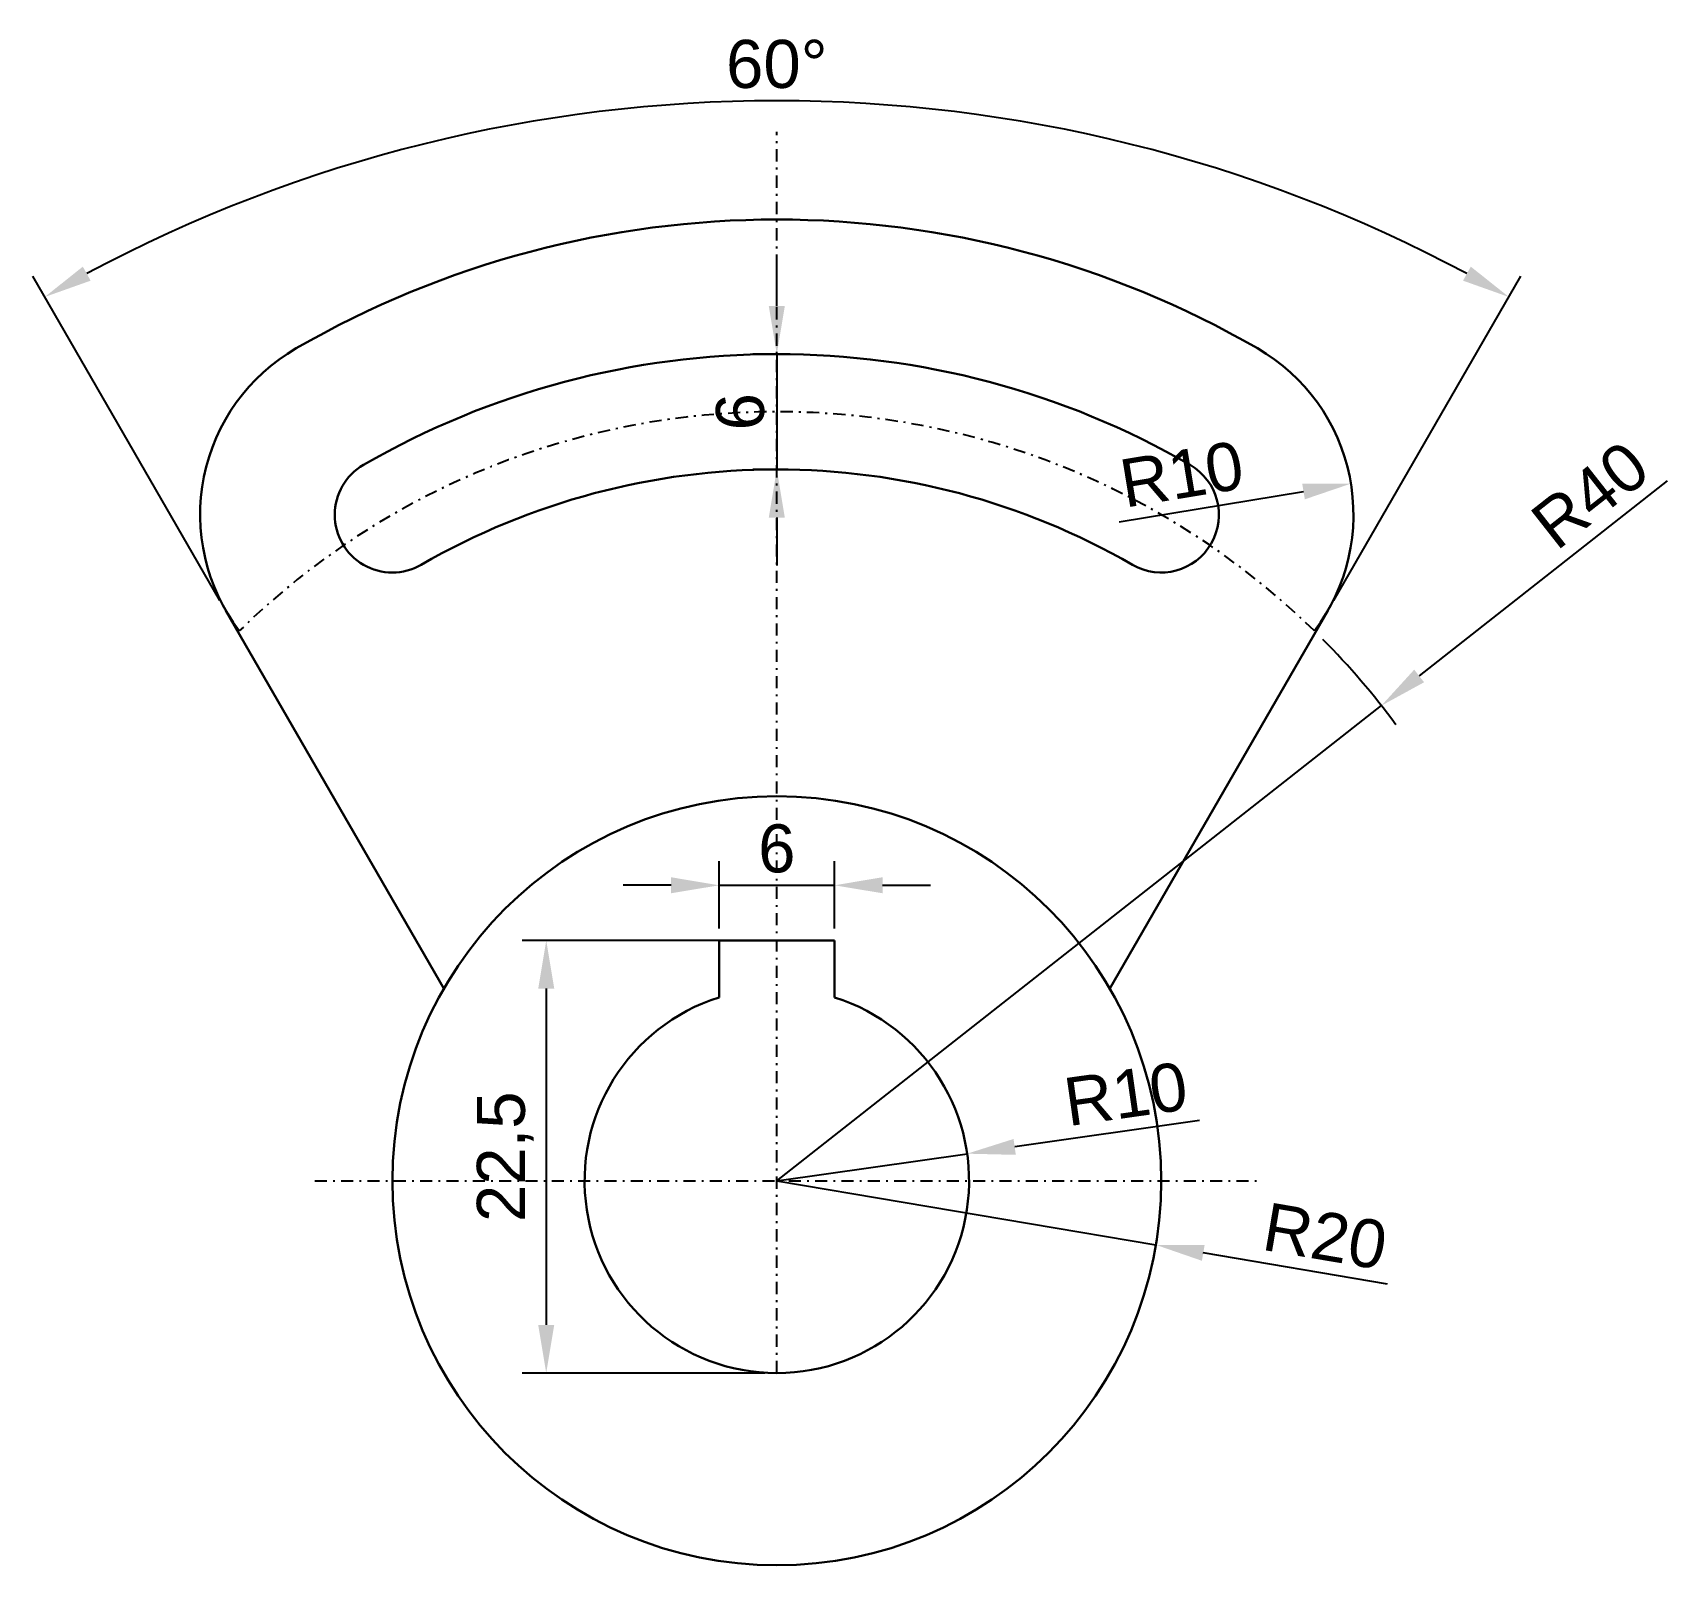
# Model space of a CAD drawing. Header units: millimetres. Extents: x -37.9 to 47.2, y -20 to 59.7.
import ezdxf

# ---------------------------------------------------------------- set-up
doc = ezdxf.new("R2010")
doc.units = ezdxf.units.MM
doc.header["$LTSCALE"] = 0.05
doc.linetypes.add('DASHDOT', pattern=[25.4, 12.7, -6.35, 0, -6.35])
doc.layers.add('Axe', color=1, linetype='DASHDOT')
doc.layers.add('Cote', color=7, linetype='Continuous')
doc.layers.add('Groase', color=5, linetype='Continuous', lineweight=30)
doc.styles.get("Standard").update_dxf_attribs({"font": 'arial.ttf'})
doc.dimstyles.new('ISO-25', dxfattribs={"dimtxt": 2.5, "dimasz": 2.5, "dimexe": 1.25, "dimexo": 0.625, "dimtad": 1, "dimtxsty": 'Standard', "dimcen": 2.5, "dimazin": 2, "dimtfac": 1, "dimtmove": 0, "dimatfit": 3, "dimfxl": 1, "dimarcsym": 0})

# ---------------------------------------------------------------- blocks, each defined once
blk = doc.blocks.new('*D2')
at = {"layer": 'Cote', "color": 0, "lineweight": -2, "transparency": 16777216}
for p, q in [((3.213, 12.5), (-12.408, 12.5)), ((-11.158, 10), (-11.158, -7.5)), ((0.213, -10), (-12.408, -10))]:
    blk.add_line(p, q, dxfattribs=at)
at = {"layer": 'Cote', "color": 0, "transparency": 16777216}
for points in [[(-11.575, 10), (-10.742, 10), (-11.158, 12.5)], [(-11.575, -7.5), (-10.742, -7.5), (-11.158, -10)]]:
    blk.add_solid(points, dxfattribs=at)
at = {"layer": 'Defpoints', "color": 0, "transparency": 16777216}
for p in [(3.838, 12.5), (-11.158, -10), (0.838, -10)]:
    blk.add_point(p, dxfattribs=at)
at = {"layer": 'Cote', "color": 0, "transparency": 16777216, "insert": (-13.286, 1.25), "char_height": 2.5, "attachment_point": 5, "rotation": 90}
blk.add_mtext('22,5', dxfattribs=at)
blk = doc.blocks.new('*D3')
at = {"layer": 'Cote', "color": 0, "lineweight": -2, "transparency": 16777216}
for p, q in [((0.838, 45.5), (0.838, 48)), ((0.213, 43), (-0.412, 43)), ((0.838, 43), (0.838, 37)), ((0.213, 37), (-0.412, 37)), ((0.838, 34.5), (0.838, 32))]:
    blk.add_line(p, q, dxfattribs=at)
at = {"layer": 'Cote', "color": 0, "transparency": 16777216}
for points in [[(0.421, 45.5), (1.255, 45.5), (0.838, 43)], [(0.421, 34.5), (1.255, 34.5), (0.838, 37)]]:
    blk.add_solid(points, dxfattribs=at)
at = {"layer": 'Defpoints', "color": 0, "transparency": 16777216}
for p in [(0.838, 43), (0.838, 37), (0.838, 37)]:
    blk.add_point(p, dxfattribs=at)
at = {"layer": 'Cote', "color": 0, "transparency": 16777216, "insert": (-1.063, 40), "char_height": 2.5, "attachment_point": 5, "rotation": 90}
blk.add_mtext('6', dxfattribs=at)
blk = doc.blocks.new('*D4')
at = {"layer": 'Cote', "color": 0, "lineweight": -2, "transparency": 16777216}
for p, q in [((-2.162, 13.125), (-2.162, 16.621)), ((3.838, 13.125), (3.838, 16.621)), ((-4.662, 15.371), (-7.162, 15.371)), ((-2.162, 15.371), (3.838, 15.371)), ((6.338, 15.371), (8.838, 15.371))]:
    blk.add_line(p, q, dxfattribs=at)
at = {"layer": 'Cote', "color": 0, "transparency": 16777216}
for points in [[(-4.662, 15.788), (-4.662, 14.955), (-2.162, 15.371)], [(6.338, 15.788), (6.338, 14.955), (3.838, 15.371)]]:
    blk.add_solid(points, dxfattribs=at)
at = {"layer": 'Defpoints', "color": 0, "transparency": 16777216}
for p in [(3.838, 15.371), (-2.162, 12.5), (3.838, 12.5)]:
    blk.add_point(p, dxfattribs=at)
at = {"layer": 'Cote', "color": 0, "transparency": 16777216, "insert": (0.838, 17.273), "char_height": 2.5, "attachment_point": 5}
blk.add_mtext('6', dxfattribs=at)
blk = doc.blocks.new('*D6')
at = {"layer": 'Cote', "color": 0, "lineweight": -2, "transparency": 16777216}
for p, q in [((0.838, 0), (20.558, -3.333)), ((32.603, -5.369), (23.023, -3.75))]:
    blk.add_line(p, q, dxfattribs=at)
at = {"layer": 'Cote', "color": 0, "transparency": 16777216}
blk.add_solid([(23.093, -3.339), (22.954, -4.161), (20.558, -3.333)], dxfattribs=at)
at = {"layer": 'Defpoints', "color": 0, "transparency": 16777216}
for p in [(0.838, 0), (20.558, -3.333)]:
    blk.add_point(p, dxfattribs=at)
at = {"layer": 'Cote', "color": 0, "transparency": 16777216, "insert": (29.362, -2.893), "char_height": 2.5, "attachment_point": 5, "rotation": 350.40658}
blk.add_mtext('R20', dxfattribs=at)
blk = doc.blocks.new('*D7')
at = {"layer": 'Cote', "color": 0, "lineweight": -2, "transparency": 16777216}
for p, q in [((22.831, 3.133), (13.213, 1.763)), ((0.838, 0), (10.738, 1.41))]:
    blk.add_line(p, q, dxfattribs=at)
at = {"layer": 'Cote', "color": 0, "transparency": 16777216}
blk.add_solid([(13.154, 2.175), (13.272, 1.35), (10.738, 1.41)], dxfattribs=at)
at = {"layer": 'Defpoints', "color": 0, "transparency": 16777216}
for p in [(10.738, 1.41), (0.838, 0)]:
    blk.add_point(p, dxfattribs=at)
at = {"layer": 'Cote', "color": 0, "transparency": 16777216, "insert": (18.991, 4.507), "char_height": 2.5, "attachment_point": 5, "rotation": 8.10746}
blk.add_mtext('R10', dxfattribs=at)
blk = doc.blocks.new('*D8')
at = {"layer": 'Cote', "color": 0, "lineweight": -2, "transparency": 16777216}
for p, q in [((47.165, 36.404), (34.255, 26.259)), ((0.838, 0), (32.289, 24.714))]:
    blk.add_line(p, q, dxfattribs=at)
blk.add_arc((0.838, 0), 40, 36.36959, 44.74324, dxfattribs=at)
at = {"layer": 'Cote', "color": 0, "transparency": 16777216}
blk.add_solid([(33.998, 26.587), (34.513, 25.931), (32.289, 24.714)], dxfattribs=at)
at = {"layer": 'Defpoints', "color": 0, "transparency": 16777216}
for p in [(32.289, 24.714), (0.838, 0)]:
    blk.add_point(p, dxfattribs=at)
at = {"layer": 'Cote', "color": 0, "transparency": 16777216, "insert": (43.154, 35.67), "char_height": 2.5, "attachment_point": 5, "rotation": 38.16008}
blk.add_mtext('R40', dxfattribs=at)
blk = doc.blocks.new('*D9')
at = {"layer": 'Cote', "color": 0, "lineweight": -2, "transparency": 16777216}
blk.add_line((18.652, 34.282), (28.239, 35.858), dxfattribs=at)
at = {"layer": 'Cote', "color": 0, "transparency": 16777216}
blk.add_solid([(28.171, 36.269), (28.306, 35.446), (30.706, 36.263)], dxfattribs=at)
at = {"layer": 'Defpoints', "color": 0, "transparency": 16777216}
for p in [(30.706, 36.263), (20.838, 34.641)]:
    blk.add_point(p, dxfattribs=at)
at = {"layer": 'Cote', "color": 0, "transparency": 16777216, "insert": (21.904, 36.743), "char_height": 2.5, "attachment_point": 5, "rotation": 9.33535}
blk.add_mtext('R10', dxfattribs=at)
blk = doc.blocks.new('*D10')
at = {"layer": 'Cote', "color": 0, "lineweight": -2, "transparency": 16777216}
for p, q in [((-28.135, 30.182), (-37.875, 47.053)), ((29.811, 30.182), (39.551, 47.053))]:
    blk.add_line(p, q, dxfattribs=at)
blk.add_arc((0.838, -20), 76.176, 61.88046, 118.11954, dxfattribs=at)
at = {"layer": 'Cote', "color": 0, "transparency": 16777216}
for points in [[(-34.862, 46.82), (-35.267, 47.549), (-37.25, 45.97)], [(36.943, 47.549), (36.538, 46.82), (38.926, 45.97)]]:
    blk.add_solid(points, dxfattribs=at)
at = {"layer": 'Defpoints', "color": 0, "transparency": 16777216}
for p in [(14.066, 55.019), (-27.822, 29.641), (29.498, 29.641), (-16.483, 10), (18.158, 10)]:
    blk.add_point(p, dxfattribs=at)
at = {"layer": 'Cote', "color": 0, "transparency": 16777216, "insert": (0.838, 58.077), "char_height": 2.5, "attachment_point": 5}
blk.add_mtext('60°', dxfattribs=at)

msp = doc.modelspace()

# ---------------------------------------------------------------- linework, layer by layer
at = {"layer": 'Axe'}
for p, q in [((0.838, -10), (0.838, 54.554)), ((-23.201, 0), (26.065, 0))]:
    msp.add_line(p, q, dxfattribs=at)
msp.add_arc((0.838, 0), 40, 45.63849, 134.36151, dxfattribs=at)
at = {"layer": 'Groase'}
for p, q in [((-27.822, 29.641), (-16.483, 10)), ((29.498, 29.641), (18.158, 10)), ((0.838, 12.5), (-2.162, 12.5)), ((-2.162, 12.5), (-2.162, 9.539)), ((0.838, 12.5), (3.838, 12.5)), ((3.838, 12.5), (3.838, 9.539))]:
    msp.add_line(p, q, dxfattribs=at)
msp.add_circle((0.838, 0), 20, dxfattribs=at)
for centre, radius, start, end in [((0.838, 0), 50, 60, 120), ((-19.162, 34.641), 10, 120, 217.18076), ((0.838, 0), 43, 60, 120), ((20.838, 34.641), 10, 322.81924, 60), ((-19.162, 34.641), 3, 120, 300), ((0.838, 0), 37, 60, 120), ((20.838, 34.641), 3, 240, 60), ((0.838, 0), 10, 107.4576, 72.5424)]:
    msp.add_arc(centre, radius, start, end, dxfattribs=at)

# ---------------------------------------------------------------- dimensions: what is measured, and where the dimension line sits
at = {"layer": 'Cote'}
dim = msp.add_angular_dim_2l(base=(14.066, 55.019), line1=((29.498, 29.641), (18.158, 10)), line2=((-27.822, 29.641), (-16.483, 10)), dimstyle='ISO-25', dxfattribs=at)
dim.commit()
dim.dimension.update_dxf_attribs({"geometry": '*D10', "text_midpoint": (0.838, 58.077)})
for base, p1, p2, picture, middle in [((0.838, 37), (0.838, 43), (0.838, 37), '*D3', (-1.063, 40)), ((-11.158, -10), (3.838, 12.5), (0.838, -10), '*D2', (-13.286, 1.25))]:
    dim = msp.add_linear_dim(base=base, p1=p1, p2=p2, angle=90, dimstyle='ISO-25', dxfattribs=at)
    dim.commit()
    dim.dimension.update_dxf_attribs({"geometry": picture, "text_midpoint": middle})
for center, mpoint, picture, middle in [((0.838, 0), (32.289, 24.714), '*D8', (44.329, 34.175)), ((20.838, 34.641), (30.706, 36.263), '*D9', (22.212, 34.867))]:
    dim = msp.add_radius_dim(center=center, mpoint=mpoint, dimstyle='ISO-25', dxfattribs=at)
    dim.commit()
    dim.dimension.update_dxf_attribs({"geometry": picture, "text_midpoint": middle, "dimtype": 164})
dim = msp.add_linear_dim(base=(3.838, 15.371), p1=(-2.162, 12.5), p2=(3.838, 12.5), dimstyle='ISO-25', dxfattribs=at)
dim.commit()
dim.dimension.update_dxf_attribs({"geometry": '*D4', "text_midpoint": (0.838, 17.273)})
for mpoint, picture, middle in [((10.738, 1.41), '*D7', (18.991, 4.507)), ((20.558, -3.333), '*D6', (29.362, -2.893))]:
    dim = msp.add_radius_dim(center=(0.838, 0), mpoint=mpoint, dimstyle='ISO-25', dxfattribs=at)
    dim.commit()
    dim.dimension.update_dxf_attribs({"geometry": picture, "text_midpoint": middle})

doc.saveas('drawing.dxf')
